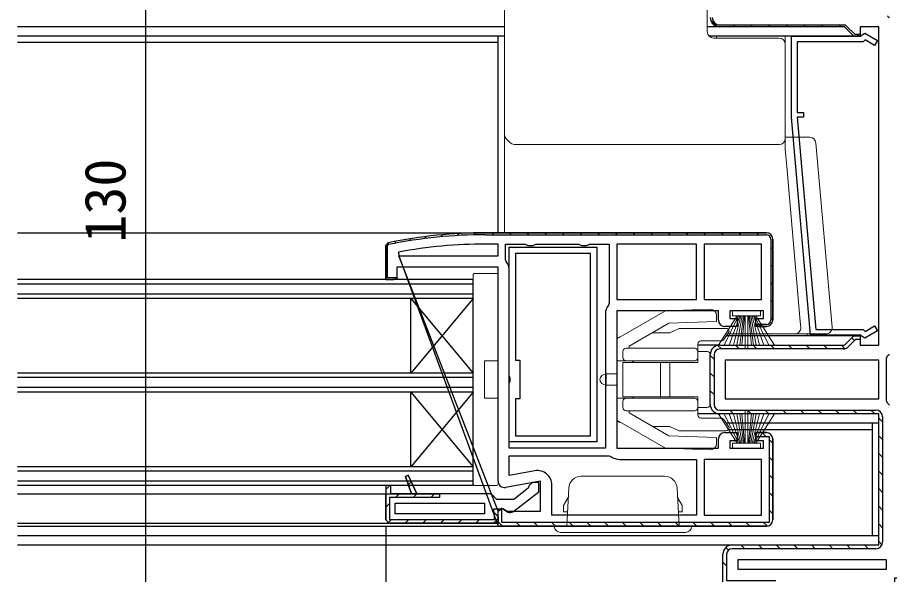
# Model space of a CAD drawing. Units: millimetres, scale not verified. Extents: x -525 to 525, y -783 to 779.
# Drawn here: x -36.8 to 102.9, y -592.7 to -503.5 of the extents above; entities that cross this region are included whole.
import ezdxf
from ezdxf.enums import TextEntityAlignment as Align

# ---------------------------------------------------------------- set-up
doc = ezdxf.new("R2010")
doc.units = ezdxf.units.MM
doc.header["$LTSCALE"] = 4
for name, color, linetype in [('0-2_YKK_11', 7, 'Continuous'), ('0-4_YKK_12', 2, 'Continuous'), ('0-7_YKK_D', 6, 'Continuous')]:
    doc.layers.add(name, color=color, linetype=linetype)
doc.layers.add('0-5_YKK_13', color=4, linetype='Continuous', lineweight=18)
doc.styles.add('ＭＳ ゴシック', font='')
doc.styles.get('ＭＳ ゴシック').set_extended_font_data('MS Gothic')

msp = doc.modelspace()

# ---------------------------------------------------------------- linework, layer by layer
at = {"layer": '0-2_YKK_11'}
for p, q in [((74.304, -503.949), (75.251, -504.897)), ((75.726, -504.674), (95.519, -504.674)), ((77.857, -504.674), (78.157, -504.974)), ((80.685, -504.674), (80.985, -504.974)), ((83.514, -504.674), (83.814, -504.974)), ((86.342, -504.674), (86.642, -504.974)), ((89.171, -504.674), (89.471, -504.974)), ((91.999, -504.674), (92.299, -504.974)), ((94.827, -504.674), (95.127, -504.974)), ((26.027, -538.946), (26.289, -539.208)), ((28.5, -538.591), (28.769, -538.859)), ((31.047, -538.309), (31.323, -538.585)), ((33.675, -538.108), (33.959, -538.393)), ((36.391, -537.996), (36.684, -538.289)), ((38.226, -538.274), (83.226, -538.274)), ((39.197, -537.974), (39.497, -538.274)), ((42.025, -537.974), (42.325, -538.274)), ((44.854, -537.974), (45.154, -538.274)), ((47.682, -537.974), (47.982, -538.274)), ((50.511, -537.974), (50.811, -538.274)), ((53.339, -537.974), (53.639, -538.274)), ((56.168, -537.974), (56.468, -538.274)), ((58.996, -537.974), (59.296, -538.274)), ((61.824, -537.974), (62.124, -538.274)), ((64.653, -537.974), (64.953, -538.274)), ((67.481, -537.974), (67.781, -538.274)), ((70.31, -537.974), (70.61, -538.274)), ((73.138, -537.974), (73.438, -538.274)), ((75.967, -537.974), (76.267, -538.274)), ((78.795, -537.974), (79.095, -538.274)), ((81.623, -537.974), (81.923, -538.274)), ((83.926, -538.974), (83.926, -551.974)), ((84.226, -538.974), (84.226, -551.974)), ((84.226, -551.974), (84.226, -538.974)), ((23.624, -539.371), (23.88, -539.627)), ((83.926, -540.277), (84.226, -540.577)), ((22.226, -540.802), (22.526, -541.102)), ((24.277, -541.079), (24.332, -541.674)), ((83.926, -543.105), (84.226, -543.405)), ((22.226, -543.631), (22.526, -543.931)), ((42.026, -572.474), (42.026, -543.974)), ((23.77, -545.174), (23.901, -545.305)), ((83.926, -545.934), (84.226, -546.234)), ((83.926, -548.762), (84.226, -549.062)), ((83.926, -551.591), (84.226, -551.891)), ((82.181, -552.674), (82.481, -552.974)), ((75.444, -556.001), (76.017, -556.574)), ((78.245, -555.974), (78.845, -556.574)), ((81.074, -555.974), (81.674, -556.574)), ((83.902, -555.974), (84.502, -556.574)), ((86.731, -555.974), (87.331, -556.574)), ((89.559, -555.974), (90.159, -556.574)), ((92.387, -555.974), (92.987, -556.574)), ((95.216, -555.974), (95.784, -556.542)), ((96.885, -554.815), (97.31, -555.239)), ((95.519, -556.574), (75.726, -556.574)), ((74.226, -565.474), (74.226, -557.474)), ((74.226, -565.474), (74.226, -557.474)), ((74.226, -557.612), (74.826, -558.212)), ((74.826, -557.474), (74.826, -565.474)), ((74.226, -560.44), (74.826, -561.04)), ((74.226, -563.269), (74.826, -563.869)), ((75.726, -566.374), (100.726, -566.374)), ((77.332, -566.374), (77.932, -566.974)), ((80.16, -566.374), (80.76, -566.974)), ((82.988, -566.374), (83.588, -566.974)), ((85.817, -566.374), (86.417, -566.974)), ((88.645, -566.374), (89.245, -566.974)), ((91.474, -566.374), (92.074, -566.974)), ((94.302, -566.374), (94.902, -566.974)), ((97.131, -566.374), (97.731, -566.974)), ((99.959, -566.374), (100.559, -566.974)), ((101.226, -567.641), (101.826, -568.241)), ((101.826, -567.474), (101.826, -587.474)), ((82.511, -569.974), (83.111, -570.574)), ((83.626, -571.09), (84.226, -571.69)), ((101.226, -570.47), (101.826, -571.07)), ((83.626, -573.918), (84.226, -574.518)), ((101.226, -573.298), (101.826, -573.898)), ((83.626, -576.746), (84.226, -577.346)), ((101.226, -576.127), (101.826, -576.727)), ((25.843, -578.326), (26.326, -577.843)), ((22.226, -579.114), (22.818, -578.523)), ((23.795, -580.374), (24.395, -579.774)), ((26.624, -580.374), (27.224, -579.774)), ((27.224, -579.774), (27.226, -579.772)), ((29.452, -580.374), (30.052, -579.774)), ((83.626, -579.575), (84.226, -580.175)), ((101.226, -578.955), (101.826, -579.555)), ((22.226, -581.943), (22.826, -581.343)), ((83.626, -582.403), (84.226, -583.003)), ((101.226, -581.784), (101.826, -582.384)), ((22.554, -584.443), (23.124, -583.874)), ((25.352, -584.474), (25.952, -583.874)), ((28.181, -584.474), (28.781, -583.874)), ((31.009, -584.474), (31.609, -583.874)), ((33.837, -584.474), (34.437, -583.874)), ((36.666, -584.474), (37.266, -583.874)), ((39.494, -584.474), (40.226, -583.742)), ((40.226, -584.258), (40.942, -584.974)), ((40.226, -584.974), (83.226, -584.974)), ((43.171, -584.374), (43.771, -584.974)), ((45.999, -584.374), (46.599, -584.974)), ((48.827, -584.374), (49.427, -584.974)), ((51.656, -584.374), (52.256, -584.974)), ((54.484, -584.374), (55.084, -584.974)), ((57.313, -584.374), (57.913, -584.974)), ((60.141, -584.374), (60.741, -584.974)), ((62.97, -584.374), (63.57, -584.974)), ((65.798, -584.374), (66.398, -584.974)), ((68.626, -584.374), (69.226, -584.974)), ((71.455, -584.374), (72.055, -584.974)), ((74.283, -584.374), (74.883, -584.974)), ((77.112, -584.374), (77.712, -584.974)), ((79.94, -584.374), (80.54, -584.974)), ((82.769, -584.374), (83.36, -584.965)), ((101.226, -584.612), (101.826, -585.212)), ((79.133, -587.974), (79.733, -588.574)), ((81.961, -587.974), (82.561, -588.574)), ((84.789, -587.974), (85.389, -588.574)), ((87.618, -587.974), (88.218, -588.574)), ((90.446, -587.974), (91.046, -588.574)), ((93.275, -587.974), (93.875, -588.574)), ((96.103, -587.974), (96.703, -588.574)), ((98.932, -587.974), (99.532, -588.574)), ((101.226, -587.44), (101.724, -587.938)), ((76.705, -588.375), (77.13, -588.8)), ((100.726, -588.574), (77.726, -588.574)), ((76.226, -590.725), (76.826, -591.325))]:
    msp.add_line(p, q, dxfattribs=at)
for points in [[(125.226, -464.274), (125.226, -541.774), (145.226, -541.774), (145.226, -544.274), (115.226, -544.274), (115.226, -594.274), (111.151, -594.274), (110.761, -594.086), (110.292, -594.086), (109.902, -594.274), (106.426, -594.274), (106.426, -593.274), (103.726, -593.274), (103.726, -594.274), (87.226, -594.274), (87.226, -607.182), (87.476, -607.478), (87.726, -607.774), (87.726, -609.274), (85.226, -609.274), (85.226, -594.274), (76.226, -594.274), (76.226, -589.474)], [(96.085, -504.908), (97.351, -506.174), (98.185, -506.174), (97.726, -506.474), (97.226, -506.474), (95.726, -504.974), (75.726, -504.974)], [(75.726, -555.974), (95.726, -555.974), (97.226, -554.474), (98.226, -554.474), (98.226, -555.974), (101.226, -555.974), (101.226, -504.974), (98.226, -504.974), (98.226, -506.474), (97.226, -506.474), (95.726, -504.974), (75.726, -504.974)], [(83.226, -537.974), (38.226, -537.974), (83.226, -537.974)], [(40.226, -577.774), (40.226, -543.474), (24.026, -543.474), (24.026, -545.474), (22.226, -545.474), (22.226, -540.061), (22.625, -539.571)], [(22.625, -539.571), (22.226, -540.061), (22.226, -545.474), (23.526, -545.474), (23.985, -545.174), (22.526, -545.174), (22.526, -540.061), (22.686, -539.865)], [(24.332, -541.674), (40.226, -541.674), (40.226, -539.774), (38.226, -539.774)], [(41.534, -542.551), (41.426, -542.242), (41.426, -539.774), (44.56, -539.774), (44.993, -540.024), (45.859, -540.024), (46.292, -539.774), (53.16, -539.774), (53.593, -540.024), (54.459, -540.024), (54.892, -539.774), (58.026, -539.774), (58.026, -549.242), (57.919, -549.551)], [(83.226, -584.974), (40.226, -584.974), (40.226, -582.574), (24.332, -541.674), (40.226, -584.974)], [(57.426, -550.974), (57.426, -572.474), (42.026, -572.474)], [(75.526, -551.974), (75.526, -550.474), (59.226, -550.474), (59.226, -572.474), (75.526, -572.474), (75.526, -570.974)], [(83.226, -552.974), (81.526, -552.974), (81.526, -551.674), (82.726, -551.674), (82.726, -550.474), (77.326, -550.474), (77.326, -551.674), (78.526, -551.674), (78.526, -552.974), (76.526, -552.974)], [(83.226, -552.674), (81.568, -552.674), (82.026, -552.974), (83.226, -552.974)], [(75.726, -555.974), (95.726, -555.974), (97.226, -554.474), (98.226, -554.474), (98.226, -555.074), (97.475, -555.074), (96.297, -556.252)], [(102.603, -565.263), (102.426, -564.882), (102.426, -558.066), (102.603, -557.685)], [(77.726, -587.974), (101.226, -587.974), (101.226, -566.974), (75.726, -566.974)], [(77.726, -587.974), (101.226, -587.974), (101.226, -566.974), (75.726, -566.974)], [(83.226, -569.974), (81.526, -569.974), (81.526, -570.574), (83.626, -570.574), (83.626, -584.374), (40.826, -584.374), (40.826, -582.084), (40.226, -582.574), (40.991, -582.15), (41.67, -582.574), (47.026, -582.574), (47.026, -577.767), (41.4, -578.759)], [(76.526, -569.974), (78.526, -569.974), (78.526, -571.274), (77.326, -571.274), (77.326, -572.474), (82.726, -572.474), (82.726, -571.274), (81.526, -571.274), (81.526, -569.974), (83.226, -569.974)], [(84.226, -583.974), (84.226, -570.974), (84.226, -583.974)], [(46.127, -576.097), (42.026, -576.82), (42.026, -573.674), (57.994, -573.674), (58.304, -573.781)], [(59.726, -574.274), (72.026, -574.274), (72.026, -583.174)], [(42.746, -582.562), (46.726, -579.452), (46.726, -577.974), (45.726, -577.974), (45.226, -578.475), (45.034, -578.871), (42.726, -580.674), (40.021, -580.674), (39.524, -580.224), (39.026, -579.774), (27.226, -579.774), (25.843, -576.807), (25.381, -576.993), (26.344, -579.774), (23.026, -579.774), (23.026, -578.474), (22.226, -578.474), (22.226, -579.774), (23.026, -579.774), (23.026, -578.474), (22.226, -578.474), (22.226, -583.974), (22.726, -584.474), (22.226, -583.974), (22.226, -579.774), (30.826, -579.774), (30.826, -580.374), (22.826, -580.374), (22.826, -583.874), (39.626, -583.874), (39.626, -582.904), (39.789, -582.978), (40.226, -583.474), (40.226, -584.474)], [(72.026, -583.174), (48.826, -583.174), (48.826, -578.362)], [(40.226, -584.474), (40.226, -583.474), (39.789, -582.978), (39.526, -582.68), (39.526, -582.174), (40.931, -582.174), (41.331, -582.374)], [(40.226, -584.474), (22.726, -584.474), (40.226, -584.474)], [(85.826, -594.774), (85.826, -608.674), (87.726, -608.674), (87.726, -609.274), (85.226, -609.274), (85.226, -594.274), (76.226, -594.274), (76.226, -589.474)], [(76.826, -589.474), (76.826, -593.674), (84.726, -593.674)]]:
    msp.add_lwpolyline(points, dxfattribs=at)
for points in [[(90.28, -554.374), (87.226, -519.474), (87.226, -506.474), (98.326, -506.474), (98.526, -506.274), (98.976, -506.014), (101.001, -507.183), (100.551, -507.963), (99.021, -507.079), (98.726, -507.374), (88.126, -507.374), (88.126, -518.674), (89.126, -518.674), (89.126, -519.474), (88.13, -519.474), (91.105, -553.474), (98.726, -553.474), (99.021, -553.769), (100.551, -552.885), (101.001, -553.665), (98.976, -554.834), (98.526, -554.574), (98.326, -554.374)], [(56.026, -540.274), (56.026, -571.474), (42.026, -571.474), (42.026, -561.993), (42.176, -561.734), (42.176, -561.214), (42.026, -560.954), (42.026, -540.274)], [(59.226, -548.674), (72.026, -548.674), (72.026, -539.774), (59.226, -539.774)], [(73.226, -548.674), (82.426, -548.674), (82.426, -539.774), (73.226, -539.774)], [(55.026, -570.474), (55.026, -541.274), (43.026, -541.274), (43.026, -558.374), (43.726, -558.374), (43.726, -564.574), (43.026, -564.574), (43.026, -570.474)], [(101.226, -558.374), (76.626, -558.374), (76.626, -564.574), (101.226, -564.574)], [(82.426, -574.274), (73.226, -574.274), (73.226, -583.174), (82.426, -583.174)], [(25.843, -576.807), (27.226, -579.774), (26.344, -579.774), (25.381, -576.993)], [(38.026, -582.974), (23.726, -582.974), (23.726, -581.274), (38.026, -581.274)], [(78.626, -591.874), (102.426, -591.874), (102.426, -590.374), (78.626, -590.374)]]:
    msp.add_lwpolyline(points, close=True, dxfattribs=at)
for centre, radius, start, end in [((75.726, -503.474), 1.5, 180.00001, 269.99999), ((75.726, -503.474), 1.5, 180.00001, 269.99999), ((75.726, -503.474), 1.2, 180.00001, 269.99999), ((100.726, -505.474), 2.9, 40.32022, 49.67978), ((95.519, -505.474), 0.8, 44.99999, 89.99998), ((38.226, -614.974), 77, 90, 101.68989), ((38.226, -614.974), 77, 90, 101.68989), ((38.226, -614.974), 76.7, 90, 101.68988), ((83.226, -538.974), 1, 0.00001, 89.99999), ((83.226, -538.974), 1, 0.00001, 89.99999), ((83.226, -538.974), 0.7, 0.00001, 89.99999), ((38.226, -614.974), 75.2, 89.99999, 100.69052), ((39.726, -543.974), 2.3, 0, 38.2132), ((59.726, -550.974), 2.3, 141.7868, 180), ((76.526, -551.974), 1, 180.00001, 269.99999), ((83.226, -551.974), 1, 270.00001, 359.99999), ((83.226, -551.974), 0.7, 270.00001, 359.99999), ((83.226, -551.974), 1, 270.00001, 359.99999), ((75.726, -557.474), 1.5, 90.00001, 179.99999), ((75.726, -557.474), 1.5, 90.00001, 179.99999), ((75.726, -557.474), 0.9, 90.00001, 179.99999), ((95.519, -555.474), 1.1, 270.00002, 315.00001), ((100.726, -555.474), 2.9, 310.32022, 319.67978), ((75.726, -565.474), 1.5, 180.00001, 269.99999), ((75.726, -565.474), 1.5, 180.00001, 269.99999), ((75.726, -565.474), 0.9, 180.00001, 269.99999), ((100.726, -567.474), 2.9, 40.32022, 49.67978), ((100.726, -567.474), 1.1, 0.00001, 89.99999), ((76.526, -570.974), 1, 90.00001, 179.99999), ((83.226, -570.974), 1, 0.00001, 89.99999), ((83.226, -570.974), 1, 0.00001, 89.99999), ((59.726, -571.974), 2.3, 231.7868, 270), ((46.526, -578.362), 2.3, 0.00001, 99.99999), ((41.226, -577.774), 1, 180, 279.99998), ((42.131, -581.774), 1, 216.86989, 307.99998), ((83.226, -583.974), 1, 270.00001, 359.99999), ((83.226, -583.974), 1, 270.00001, 359.99999), ((77.726, -589.474), 1.5, 90.00001, 179.99999), ((77.726, -589.474), 1.5, 90.00001, 179.99999), ((100.726, -587.474), 1.1, 270.00001, 359.99999), ((77.726, -589.474), 0.9, 90.00001, 179.99999)]:
    msp.add_arc(centre, radius, start, end, dxfattribs=at)
at = {"layer": '0-4_YKK_12'}
for p, q in [((41.226, -504.974), (-36.774, -504.974)), ((75.726, -504.974), (73.726, -504.974)), ((41.226, -506.474), (-36.774, -506.474)), ((40.226, -537.974), (40.226, -506.474)), ((97.434, -506.474), (74.012, -506.474)), ((40.226, -507.474), (-36.774, -507.474)), ((-36.774, -537.974), (38.226, -537.974)), ((36.226, -546.174), (-36.774, -546.174)), ((36.226, -547.774), (-36.774, -547.774)), ((36.226, -548.474), (-36.774, -548.474)), ((36.226, -548.474), (26.226, -560.474)), ((97.434, -554.474), (76.759, -554.474)), ((75.726, -555.974), (72.226, -555.974)), ((36.226, -560.474), (-36.774, -560.474)), ((36.226, -561.174), (-36.774, -561.174)), ((36.226, -562.774), (-36.774, -562.774)), ((36.226, -563.474), (-36.774, -563.474)), ((26.226, -575.474), (26.226, -563.474)), ((26.226, -563.474), (36.226, -575.474)), ((36.226, -563.474), (26.226, -575.474)), ((75.726, -566.974), (72.226, -566.974)), ((101.226, -568.474), (76.759, -568.474)), ((100.226, -586.474), (100.226, -568.474)), ((77.126, -569.474), (100.226, -569.474)), ((36.226, -575.474), (-36.774, -575.474)), ((36.226, -576.174), (-36.774, -576.174)), ((36.226, -577.774), (-36.774, -577.774)), ((36.226, -578.474), (-36.774, -578.474)), ((-36.774, -579.774), (22.226, -579.774)), ((-36.774, -584.474), (23.726, -584.474)), ((-36.774, -584.974), (44.526, -584.974)), ((-36.774, -586.474), (101.226, -586.474)), ((-36.774, -587.974), (77.726, -587.974))]:
    msp.add_line(p, q, dxfattribs=at)
for points in [[(36.226, -578.474), (36.226, -545.474), (-36.774, -545.474)], [(26.226, -560.474), (26.226, -548.474), (36.226, -560.474)]]:
    msp.add_lwpolyline(points, dxfattribs=at)
at = {"layer": '0-5_YKK_13'}
for p, q in [((41.226, -521.325), (41.226, -478.627)), ((73.726, -493.174), (73.726, -505.774)), ((74.726, -506.774), (85.226, -506.774)), ((75.226, -506.474), (75.226, -506.774)), ((86.226, -507.774), (86.226, -506.474)), ((86.226, -507.774), (86.226, -521.601)), ((41.226, -521.852), (41.226, -521.325)), ((41.226, -527.325), (41.226, -521.852)), ((86.226, -521.601), (86.226, -522.325)), ((86.226, -522.325), (86.226, -522.851)), ((43.226, -523.851), (85.226, -523.851)), ((86.226, -522.674), (90.146, -522.674)), ((91.142, -523.587), (93.723, -553.087)), ((41.226, -537.974), (41.226, -527.325)), ((36.226, -544.774), (36.226, -544.805)), ((36.226, -544.805), (36.226, -578.143)), ((36.526, -544.474), (36.553, -544.474)), ((36.553, -544.474), (36.635, -544.474)), ((36.635, -544.474), (39.926, -544.474)), ((40.226, -544.774), (40.226, -546.274)), ((40.226, -558.174), (40.226, -546.274)), ((74.226, -550.222), (67.021, -550.474)), ((67.021, -550.474), (59.226, -554.974)), ((75.226, -552.189), (75.226, -551.222)), ((75.555, -555.974), (78.526, -551.274)), ((78.726, -551.274), (76.468, -555.974)), ((78.926, -551.274), (77.262, -555.974)), ((82.276, -550.474), (77.776, -550.474)), ((77.938, -555.974), (79.126, -551.274)), ((79.326, -551.274), (78.494, -555.974)), ((78.932, -555.974), (79.526, -551.274)), ((79.726, -551.274), (79.251, -555.974)), ((79.826, -551.274), (79.826, -556.474)), ((80.226, -551.274), (80.226, -556.474)), ((80.326, -551.274), (80.802, -555.974)), ((81.121, -555.974), (80.526, -551.274)), ((80.726, -551.274), (81.559, -555.974)), ((82.115, -555.974), (80.926, -551.274)), ((81.126, -551.274), (82.791, -555.974)), ((81.326, -551.274), (83.585, -555.974)), ((84.498, -555.974), (81.526, -551.274)), ((61.226, -556.129), (67.589, -552.455)), ((67.589, -552.455), (75.226, -552.189)), ((88.643, -552.174), (88.723, -553.087)), ((59.86, -554.608), (59.226, -554.778)), ((67.726, -553.974), (64.959, -553.974)), ((69.226, -553.274), (67.726, -553.974)), ((76.726, -553.274), (69.226, -553.274)), ((76.375, -555.051), (77.226, -553.774)), ((87.726, -554.174), (76.96, -554.174)), ((92.726, -554.174), (87.726, -554.174)), ((89.726, -554.174), (89.726, -554.474)), ((59.226, -554.778), (59.226, -554.974)), ((59.226, -558.474), (59.226, -554.974)), ((72.226, -556.974), (72.226, -555.774)), ((72.726, -555.274), (75.959, -555.274)), ((60.226, -557.974), (60.226, -556.974)), ((60.726, -556.474), (68.083, -556.474)), ((61.226, -556.474), (61.226, -556.129)), ((68.083, -556.474), (71.726, -556.474)), ((72.226, -556.974), (73.735, -557)), ((72.226, -557.474), (72.226, -556.974)), ((72.226, -556.974), (72.226, -557.974)), ((38.026, -558.474), (38.026, -564.474)), ((40.226, -558.474), (38.026, -558.474)), ((38.026, -564.474), (38.026, -558.474)), ((40.226, -558.174), (40.226, -558.474)), ((60.726, -558.474), (59.226, -558.474)), ((59.226, -558.774), (59.226, -558.474)), ((59.226, -564.174), (59.226, -558.774)), ((68.083, -558.474), (60.726, -558.474)), ((65.726, -558.724), (60.726, -558.724)), ((65.726, -558.724), (66.226, -558.724)), ((66.726, -558.724), (67.226, -558.724)), ((67.226, -558.724), (67.726, -558.724)), ((67.726, -558.724), (67.726, -564.224)), ((67.726, -558.724), (68.226, -558.724)), ((71.726, -558.474), (68.083, -558.474)), ((72.226, -558.724), (68.226, -558.724)), ((72.226, -557.474), (72.226, -558.724)), ((72.226, -558.724), (72.226, -557.974)), ((74.226, -557.5), (74.226, -565.448)), ((57.518, -560.585), (57.526, -560.585)), ((57.526, -560.585), (59.226, -560.57)), ((57.526, -560.585), (57.526, -562.363)), ((57.526, -562.363), (57.518, -562.363)), ((57.526, -562.363), (59.226, -562.378)), ((59.226, -564.474), (59.226, -564.174)), ((60.726, -564.224), (60.226, -564.224)), ((60.726, -564.224), (65.726, -564.224)), ((66.226, -564.224), (65.726, -564.224)), ((66.726, -564.224), (66.226, -564.224)), ((66.726, -564.224), (67.226, -564.224)), ((67.726, -564.224), (67.226, -564.224)), ((68.226, -564.224), (67.726, -564.224)), ((68.226, -564.224), (72.226, -564.224)), ((72.226, -564.224), (72.226, -565.474)), ((72.226, -564.974), (72.226, -564.224)), ((40.226, -576.674), (40.226, -564.774)), ((59.226, -567.974), (59.226, -564.474)), ((59.226, -564.474), (60.726, -564.474)), ((60.226, -565.974), (60.226, -564.974)), ((60.726, -564.474), (68.083, -564.474)), ((68.083, -564.474), (71.726, -564.474)), ((72.226, -564.974), (72.226, -565.974)), ((68.083, -566.474), (60.726, -566.474)), ((61.226, -566.819), (61.226, -566.474)), ((67.589, -570.492), (61.226, -566.819)), ((71.726, -566.474), (68.083, -566.474)), ((72.226, -567.174), (72.226, -565.974)), ((75.555, -566.974), (78.526, -571.674)), ((78.726, -571.674), (76.468, -566.974)), ((78.926, -571.674), (77.262, -566.974)), ((77.938, -566.974), (79.126, -571.674)), ((79.326, -571.674), (78.494, -566.974)), ((78.932, -566.974), (79.526, -571.674)), ((79.726, -571.674), (79.251, -566.974)), ((79.826, -571.674), (79.826, -566.474)), ((80.226, -571.674), (80.226, -566.474)), ((80.326, -571.674), (80.802, -566.974)), ((81.121, -566.974), (80.526, -571.674)), ((80.726, -571.674), (81.559, -566.974)), ((82.115, -566.974), (80.926, -571.674)), ((81.126, -571.674), (82.791, -566.974)), ((81.326, -571.674), (83.585, -566.974)), ((84.498, -566.974), (81.526, -571.674)), ((59.226, -567.974), (67.021, -572.474)), ((59.226, -567.974), (59.226, -568.17)), ((59.226, -568.17), (59.86, -568.34)), ((75.959, -567.674), (72.726, -567.674)), ((77.226, -569.174), (76.375, -567.896)), ((64.959, -568.974), (67.726, -568.974)), ((67.726, -568.974), (69.226, -569.674)), ((69.226, -569.674), (76.726, -569.674)), ((75.226, -570.759), (67.589, -570.492)), ((75.226, -571.725), (75.226, -570.759)), ((67.021, -572.474), (74.226, -572.725)), ((82.276, -572.474), (77.776, -572.474)), ((40.226, -576.674), (40.226, -578.174)), ((53.544, -576.974), (66.909, -576.974)), ((36.226, -578.143), (36.226, -578.174)), ((39.926, -578.474), (36.635, -578.474)), ((51.226, -584.974), (51.546, -578.869)), ((69.226, -584.974), (68.907, -578.869)), ((50.726, -581.674), (51.467, -580.392)), ((69.726, -581.674), (68.986, -580.392)), ((50.726, -581.674), (50.726, -582.674)), ((50.726, -581.774), (50.726, -582.674)), ((69.726, -581.674), (69.726, -582.674)), ((50.726, -582.674), (51.347, -582.674)), ((69.726, -582.674), (69.106, -582.674)), ((71.226, -584.974), (49.226, -584.974)), ((50.226, -585.974), (70.226, -585.974))]:
    msp.add_line(p, q, dxfattribs=at)
for points in [[(86.226, -522.851), (86.226, -524.555), (86.469, -527.325), (88.643, -552.174)], [(77.776, -550.474), (77.776, -551.274), (82.276, -551.274), (82.276, -550.474)], [(60.226, -564.224), (60.226, -558.724), (60.726, -558.724)], [(66.226, -564.224), (66.226, -558.724), (66.726, -558.724)], [(38.026, -564.474), (40.226, -564.474), (40.226, -564.774)], [(73.735, -565.948), (72.226, -565.974), (72.226, -565.474)], [(77.776, -572.474), (77.776, -571.674), (82.276, -571.674), (82.276, -572.474)], [(36.635, -578.474), (36.553, -578.474), (36.526, -578.474)]]:
    msp.add_lwpolyline(points, dxfattribs=at)
for centre, radius, start, end in [((74.726, -505.774), 1, 180, 270), ((85.226, -507.774), 1, 360, 90), ((43.226, -521.851), 1.999, 180.01746, 270.01745), ((85.227, -522.851), 1, 269.98255, 359.98254), ((90.146, -523.674), 1, 5, 90), ((36.526, -544.774), 0.3, 90, 180), ((39.926, -544.774), 0.3, 0, 90), ((74.226, -551.222), 1, 0, 90), ((87.726, -553.174), 1, 270, 5), ((92.726, -553.174), 1, 270, 5), ((76.726, -553.774), 0.5, 0, 90), ((72.726, -555.774), 0.5, 90, 180), ((75.959, -554.774), 0.5, 270, 326.30993), ((60.726, -556.974), 0.5, 90, 180), ((71.726, -556.974), 0.5, 0, 90), ((73.726, -557.5), 0.5, 0, 89), ((60.726, -557.974), 0.5, 180, 270), ((61.526, -558.974), 0.5, 30, 90), ((71.726, -557.974), 0.5, 270, 360), ((57.526, -561.585), 1, 90.5, 173.63457), ((57.526, -561.363), 1, 186.36543, 269.5), ((61.526, -563.974), 0.5, 270, 330), ((60.726, -564.974), 0.5, 90, 180), ((71.726, -564.974), 0.5, 0, 90), ((73.726, -565.448), 0.5, 271, 0), ((60.726, -565.974), 0.5, 180, 270), ((71.726, -565.974), 0.5, 270, 0), ((72.726, -567.174), 0.5, 180, 270), ((75.959, -568.174), 0.5, 33.69007, 90), ((76.726, -569.174), 0.5, 270, 360), ((74.226, -571.725), 1, 270, 0), ((53.544, -578.974), 2, 90, 177), ((66.909, -578.974), 2, 3, 90), ((36.526, -578.174), 0.3, 180, 270), ((39.926, -578.174), 0.3, 270, 0), ((50.226, -584.974), 1, 180, 270), ((70.226, -584.974), 1, 270, 0)]:
    msp.add_arc(centre, radius, start, end, dxfattribs=at)
at = {"layer": '0-7_YKK_D'}
for p, q in [((-16.274, -464.274), (-16.274, -594.274)), ((22.226, -584.974), (22.226, -718.274))]:
    msp.add_line(p, q, dxfattribs=at)

# ---------------------------------------------------------------- texts
at = {"layer": '0-7_YKK_D', "style": 'ＭＳ ゴシック'}
msp.add_text('130', height=6.598, rotation=90, dxfattribs=at).set_placement((-17.474, -539.552), align=Align.BOTTOM_LEFT)

doc.saveas('drawing.dxf')
